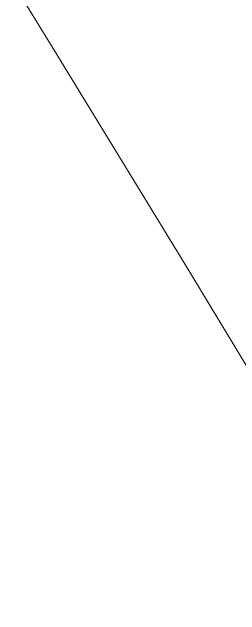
# Model space of a CAD drawing. Header units: millimetres. Extents: x 144517 to 159919, y -31393 to -20504.
# Drawn here: x 158435.67 to 158436.209, y -29833.043 to -29831.614 of the extents above; entities that cross this region are included whole.
import ezdxf

# ---------------------------------------------------------------- set-up
doc = ezdxf.new("R2010")
doc.units = ezdxf.units.MM
doc.header["$MEASUREMENT"] = 0
doc.layers.add('A - SHEET', color=7, linetype='Continuous', lineweight=9)
doc.layers.add('Layer 1', color=7, linetype='Continuous')

# ---------------------------------------------------------------- blocks, each defined once
blk = doc.blocks.new('agdsggad')
at = {"layer": 'Layer 1', "lineweight": 0}
blk.add_lwpolyline([(316.07856, 454.21417), (315.96942, 454.43062), (315.85947, 454.64661), (315.7487, 454.86213), (315.63712, 455.0772), (315.52473, 455.29179), (315.41153, 455.50592), (315.29753, 455.71958), (315.18273, 455.93277), (315.06712, 456.14549), (314.95071, 456.35773), (314.8335, 456.56949), (314.7155, 456.78077), (314.59671, 456.99158), (314.47712, 457.2019), (314.35674, 457.41173), (314.23558, 457.62108), (314.11363, 457.82994), (313.99089, 458.0383), (313.86737, 458.24618), (313.74308, 458.45356), (313.618, 458.66045), (313.49215, 458.86683), (313.36552, 459.07272)], dxfattribs=at)
blk = doc.blocks.new('EWRSDG')
at = {"xscale": 3.437246875556696, "yscale": 3.437246875556696, "zscale": 3.437246875556696}
blk.add_blockref('agdsggad', (-192566.7603, -259573.4003), dxfattribs=at)

msp = doc.modelspace()

# ---------------------------------------------------------------- block references
at = {"layer": 'A - SHEET', "xscale": 0.7307667054224303, "yscale": 0.7307667054224303, "zscale": 0.7307667054224303}
msp.add_blockref('EWRSDG', (298369.6998, 158703.3151, -0.0022), dxfattribs=at)

doc.saveas('drawing.dxf')
